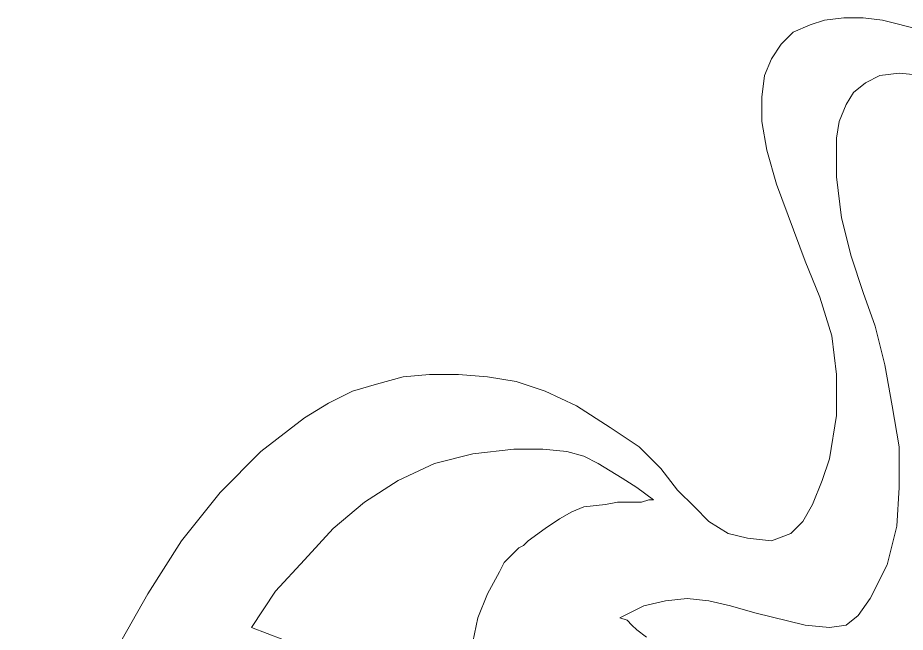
# Model space of a CAD drawing. Header units: centimetres. Extents: x -51 to 51, y -37 to 37.
# Drawn here: x -41.43 to -31.68, y 25.35 to 32.09 of the extents above; entities that cross this region are included whole.
import ezdxf

# ---------------------------------------------------------------- set-up
doc = ezdxf.new("R2010")
doc.units = ezdxf.units.CM
doc.header["$MEASUREMENT"] = 0
doc.layers.add('Layer 1', color=7, linetype='Continuous')

msp = doc.modelspace()

# ---------------------------------------------------------------- linework, layer by layer
at = {"layer": 'Layer 1', "lineweight": 9}
for points, knots in [([(-33.09815, 30.26985), (-33.09815, 30.26985), (-33.2039, 30.63996), (-33.2039, 30.63996), (-33.2039, 30.63996), (-33.2039, 30.63996), (-33.25677, 30.9572), (-33.25677, 30.9572), (-33.25677, 30.9572), (-33.25677, 30.9572), (-33.25677, 31.22156), (-33.25677, 31.22156), (-33.25677, 31.22156), (-33.25677, 31.22156), (-33.23033, 31.45949), (-33.23033, 31.45949), (-33.23033, 31.45949), (-33.23033, 31.45949), (-33.15102, 31.64455), (-33.15102, 31.64455), (-33.15102, 31.64455), (-33.15102, 31.64455), (-33.04528, 31.80317), (-33.04528, 31.80317), (-33.04528, 31.80317), (-33.04528, 31.80317), (-32.9131, 31.93535), (-32.9131, 31.93535), (-32.9131, 31.93535), (-32.9131, 31.93535), (-32.72804, 32.01466), (-32.72804, 32.01466), (-32.72804, 32.01466), (-32.72804, 32.01466), (-32.56942, 32.06753), (-32.56942, 32.06753), (-32.56942, 32.06753), (-32.56942, 32.06753), (-32.35793, 32.09397), (-32.35793, 32.09397), (-32.35793, 32.09397), (-32.35793, 32.09397), (-32.14644, 32.09397), (-32.14644, 32.09397), (-32.14644, 32.09397), (-32.14644, 32.09397), (-31.93495, 32.06753), (-31.93495, 32.06753), (-31.93495, 32.06753), (-31.93495, 32.06753), (-31.51196, 31.96178), (-31.51196, 31.96178), (-31.51196, 31.96178), (-31.51196, 31.96178), (-31.11542, 31.75029), (-31.11542, 31.75029)], [0, 0, 0, 0, 0.0666667, 0.0666667, 0.0666667, 0.0666667, 0.1333333, 0.1333333, 0.1333333, 0.1333333, 0.2, 0.2, 0.2, 0.2, 0.2666667, 0.2666667, 0.2666667, 0.2666667, 0.3333333, 0.3333333, 0.3333333, 0.3333333, 0.4, 0.4, 0.4, 0.4, 0.4666667, 0.4666667, 0.4666667, 0.4666667, 0.5333333, 0.5333333, 0.5333333, 0.5333333, 0.6, 0.6, 0.6, 0.6, 0.6666667, 0.6666667, 0.6666667, 0.6666667, 0.7333333, 0.7333333, 0.7333333, 0.7333333, 0.8, 0.8, 0.8, 0.8, 0.8666667, 0.8666667, 0.8666667, 0.8666667, 1, 1, 1, 1]), ([(-32.14644, 29.08021), (-32.14644, 29.08021), (-32.27862, 29.47675), (-32.27862, 29.47675), (-32.27862, 29.47675), (-32.27862, 29.47675), (-32.38437, 29.89974), (-32.38437, 29.89974), (-32.38437, 29.89974), (-32.38437, 29.89974), (-32.43724, 30.34916), (-32.43724, 30.34916), (-32.43724, 30.34916), (-32.43724, 30.34916), (-32.43724, 30.77214), (-32.43724, 30.77214), (-32.43724, 30.77214), (-32.43724, 30.77214), (-32.4108, 30.9572), (-32.4108, 30.9572), (-32.4108, 30.9572), (-32.4108, 30.9572), (-32.33149, 31.14225), (-32.33149, 31.14225), (-32.33149, 31.14225), (-32.33149, 31.14225), (-32.25218, 31.27444), (-32.25218, 31.27444), (-32.25218, 31.27444), (-32.25218, 31.27444), (-32.12, 31.38018), (-32.12, 31.38018), (-32.12, 31.38018), (-32.12, 31.38018), (-31.96138, 31.45949), (-31.96138, 31.45949), (-31.96138, 31.45949), (-31.96138, 31.45949), (-31.74989, 31.48593), (-31.74989, 31.48593), (-31.74989, 31.48593), (-31.74989, 31.48593), (-31.48553, 31.45949), (-31.48553, 31.45949), (-31.48553, 31.45949), (-31.48553, 31.45949), (-31.19473, 31.40662), (-31.19473, 31.40662)], [0, 0, 0, 0, 0.0769231, 0.0769231, 0.0769231, 0.0769231, 0.1538462, 0.1538462, 0.1538462, 0.1538462, 0.2307692, 0.2307692, 0.2307692, 0.2307692, 0.3076923, 0.3076923, 0.3076923, 0.3076923, 0.3846154, 0.3846154, 0.3846154, 0.3846154, 0.4615385, 0.4615385, 0.4615385, 0.4615385, 0.5384615, 0.5384615, 0.5384615, 0.5384615, 0.6153846, 0.6153846, 0.6153846, 0.6153846, 0.6923077, 0.6923077, 0.6923077, 0.6923077, 0.7692308, 0.7692308, 0.7692308, 0.7692308, 0.8461538, 0.8461538, 0.8461538, 0.8461538, 1, 1, 1, 1]), ([(-32.7016, 26.7538), (-32.7016, 26.7538), (-32.59586, 27.01816), (-32.59586, 27.01816), (-32.59586, 27.01816), (-32.59586, 27.01816), (-32.51655, 27.25609), (-32.51655, 27.25609), (-32.51655, 27.25609), (-32.51655, 27.25609), (-32.43724, 27.73195), (-32.43724, 27.73195), (-32.43724, 27.73195), (-32.43724, 27.73195), (-32.43724, 28.18137), (-32.43724, 28.18137), (-32.43724, 28.18137), (-32.43724, 28.18137), (-32.49011, 28.60435), (-32.49011, 28.60435), (-32.49011, 28.60435), (-32.49011, 28.60435), (-32.6223, 29.02733), (-32.6223, 29.02733), (-32.6223, 29.02733), (-32.6223, 29.02733), (-32.78091, 29.42388), (-32.78091, 29.42388), (-32.78091, 29.42388), (-32.78091, 29.42388), (-33.09815, 30.26985), (-33.09815, 30.26985)], [0, 0, 0, 0, 0.1111111, 0.1111111, 0.1111111, 0.1111111, 0.2222222, 0.2222222, 0.2222222, 0.2222222, 0.3333333, 0.3333333, 0.3333333, 0.3333333, 0.4444444, 0.4444444, 0.4444444, 0.4444444, 0.5555556, 0.5555556, 0.5555556, 0.5555556, 0.6666667, 0.6666667, 0.6666667, 0.6666667, 0.7777778, 0.7777778, 0.7777778, 0.7777778, 1, 1, 1, 1]), ([(-32.06713, 25.72277), (-32.06713, 25.72277), (-31.88207, 26.09289), (-31.88207, 26.09289), (-31.88207, 26.09289), (-31.88207, 26.09289), (-31.77633, 26.51587), (-31.77633, 26.51587), (-31.77633, 26.51587), (-31.77633, 26.51587), (-31.74989, 26.93885), (-31.74989, 26.93885), (-31.74989, 26.93885), (-31.74989, 26.93885), (-31.74989, 27.38827), (-31.74989, 27.38827), (-31.74989, 27.38827), (-31.74989, 27.38827), (-31.8292, 27.83769), (-31.8292, 27.83769), (-31.8292, 27.83769), (-31.8292, 27.83769), (-31.90851, 28.28711), (-31.90851, 28.28711), (-31.90851, 28.28711), (-31.90851, 28.28711), (-32.01426, 28.7101), (-32.01426, 28.7101), (-32.01426, 28.7101), (-32.01426, 28.7101), (-32.14644, 29.08021), (-32.14644, 29.08021)], [0, 0, 0, 0, 0.1111111, 0.1111111, 0.1111111, 0.1111111, 0.2222222, 0.2222222, 0.2222222, 0.2222222, 0.3333333, 0.3333333, 0.3333333, 0.3333333, 0.4444444, 0.4444444, 0.4444444, 0.4444444, 0.5555556, 0.5555556, 0.5555556, 0.5555556, 0.6666667, 0.6666667, 0.6666667, 0.6666667, 0.7777778, 0.7777778, 0.7777778, 0.7777778, 1, 1, 1, 1]), ([(-41.42564, 21.44006), (-41.42564, 21.44006), (-41.34633, 21.99523), (-41.34633, 21.99523), (-41.34633, 21.99523), (-41.34633, 21.99523), (-41.24059, 22.57683), (-41.24059, 22.57683), (-41.24059, 22.57683), (-41.24059, 22.57683), (-41.08197, 23.21131), (-41.08197, 23.21131), (-41.08197, 23.21131), (-41.08197, 23.21131), (-40.87048, 23.87222), (-40.87048, 23.87222), (-40.87048, 23.87222), (-40.87048, 23.87222), (-40.63255, 24.5067), (-40.63255, 24.5067), (-40.63255, 24.5067), (-40.63255, 24.5067), (-40.34175, 25.16761), (-40.34175, 25.16761), (-40.34175, 25.16761), (-40.34175, 25.16761), (-39.99807, 25.77565), (-39.99807, 25.77565), (-39.99807, 25.77565), (-39.99807, 25.77565), (-39.62796, 26.35725), (-39.62796, 26.35725), (-39.62796, 26.35725), (-39.62796, 26.35725), (-39.20498, 26.88598), (-39.20498, 26.88598), (-39.20498, 26.88598), (-39.20498, 26.88598), (-38.75556, 27.3354), (-38.75556, 27.3354), (-38.75556, 27.3354), (-38.75556, 27.3354), (-38.2797, 27.70551), (-38.2797, 27.70551), (-38.2797, 27.70551), (-38.2797, 27.70551), (-38.01534, 27.86413), (-38.01534, 27.86413), (-38.01534, 27.86413), (-38.01534, 27.86413), (-37.75097, 27.99631), (-37.75097, 27.99631), (-37.75097, 27.99631), (-37.75097, 27.99631), (-37.48661, 28.07562), (-37.48661, 28.07562), (-37.48661, 28.07562), (-37.48661, 28.07562), (-37.19581, 28.15493), (-37.19581, 28.15493), (-37.19581, 28.15493), (-37.19581, 28.15493), (-36.90501, 28.18137), (-36.90501, 28.18137), (-36.90501, 28.18137), (-36.90501, 28.18137), (-36.58777, 28.18137), (-36.58777, 28.18137), (-36.58777, 28.18137), (-36.58777, 28.18137), (-36.27053, 28.15493), (-36.27053, 28.15493), (-36.27053, 28.15493), (-36.27053, 28.15493), (-35.95329, 28.10206), (-35.95329, 28.10206), (-35.95329, 28.10206), (-35.95329, 28.10206), (-35.63605, 27.99631), (-35.63605, 27.99631), (-35.63605, 27.99631), (-35.63605, 27.99631), (-35.29238, 27.83769), (-35.29238, 27.83769)], [0, 0, 0, 0, 0.0454545, 0.0454545, 0.0454545, 0.0454545, 0.0909091, 0.0909091, 0.0909091, 0.0909091, 0.1363636, 0.1363636, 0.1363636, 0.1363636, 0.1818182, 0.1818182, 0.1818182, 0.1818182, 0.2272727, 0.2272727, 0.2272727, 0.2272727, 0.2727273, 0.2727273, 0.2727273, 0.2727273, 0.3181818, 0.3181818, 0.3181818, 0.3181818, 0.3636364, 0.3636364, 0.3636364, 0.3636364, 0.4090909, 0.4090909, 0.4090909, 0.4090909, 0.4545455, 0.4545455, 0.4545455, 0.4545455, 0.5, 0.5, 0.5, 0.5, 0.5454545, 0.5454545, 0.5454545, 0.5454545, 0.5909091, 0.5909091, 0.5909091, 0.5909091, 0.6363636, 0.6363636, 0.6363636, 0.6363636, 0.6818182, 0.6818182, 0.6818182, 0.6818182, 0.7272727, 0.7272727, 0.7272727, 0.7272727, 0.7727273, 0.7727273, 0.7727273, 0.7727273, 0.8181818, 0.8181818, 0.8181818, 0.8181818, 0.8636364, 0.8636364, 0.8636364, 0.8636364, 0.9090909, 0.9090909, 0.9090909, 0.9090909, 1, 1, 1, 1]), ([(-35.29238, 27.83769), (-35.29238, 27.83769), (-34.92227, 27.59976), (-34.92227, 27.59976), (-34.92227, 27.59976), (-34.92227, 27.59976), (-34.60503, 27.38827), (-34.60503, 27.38827), (-34.60503, 27.38827), (-34.60503, 27.38827), (-34.3671, 27.15034), (-34.3671, 27.15034), (-34.3671, 27.15034), (-34.3671, 27.15034), (-34.18205, 26.91242), (-34.18205, 26.91242), (-34.18205, 26.91242), (-34.18205, 26.91242), (-33.99699, 26.72736), (-33.99699, 26.72736), (-33.99699, 26.72736), (-33.99699, 26.72736), (-33.83837, 26.56874), (-33.83837, 26.56874), (-33.83837, 26.56874), (-33.83837, 26.56874), (-33.62688, 26.43656), (-33.62688, 26.43656), (-33.62688, 26.43656), (-33.62688, 26.43656), (-33.41539, 26.38369), (-33.41539, 26.38369)], [0, 0, 0, 0, 0.1111111, 0.1111111, 0.1111111, 0.1111111, 0.2222222, 0.2222222, 0.2222222, 0.2222222, 0.3333333, 0.3333333, 0.3333333, 0.3333333, 0.4444444, 0.4444444, 0.4444444, 0.4444444, 0.5555556, 0.5555556, 0.5555556, 0.5555556, 0.6666667, 0.6666667, 0.6666667, 0.6666667, 0.7777778, 0.7777778, 0.7777778, 0.7777778, 1, 1, 1, 1]), ([(-35.97973, 27.36184), (-35.97973, 27.36184), (-36.42915, 27.30896), (-36.42915, 27.30896), (-36.42915, 27.30896), (-36.42915, 27.30896), (-36.85213, 27.20322), (-36.85213, 27.20322), (-36.85213, 27.20322), (-36.85213, 27.20322), (-37.24868, 27.01816), (-37.24868, 27.01816), (-37.24868, 27.01816), (-37.24868, 27.01816), (-37.61879, 26.78023), (-37.61879, 26.78023), (-37.61879, 26.78023), (-37.61879, 26.78023), (-37.96246, 26.48943), (-37.96246, 26.48943), (-37.96246, 26.48943), (-37.96246, 26.48943), (-38.2797, 26.14576), (-38.2797, 26.14576), (-38.2797, 26.14576), (-38.2797, 26.14576), (-38.59694, 25.80208), (-38.59694, 25.80208), (-38.59694, 25.80208), (-38.59694, 25.80208), (-38.8613, 25.40554), (-38.8613, 25.40554)], [0, 0, 0, 0, 0.1111111, 0.1111111, 0.1111111, 0.1111111, 0.2222222, 0.2222222, 0.2222222, 0.2222222, 0.3333333, 0.3333333, 0.3333333, 0.3333333, 0.4444444, 0.4444444, 0.4444444, 0.4444444, 0.5555556, 0.5555556, 0.5555556, 0.5555556, 0.6666667, 0.6666667, 0.6666667, 0.6666667, 0.7777778, 0.7777778, 0.7777778, 0.7777778, 1, 1, 1, 1]), ([(-34.44641, 26.80667), (-34.44641, 26.80667), (-34.63147, 26.93885), (-34.63147, 26.93885), (-34.63147, 26.93885), (-34.63147, 26.93885), (-34.79009, 27.0446), (-34.79009, 27.0446), (-34.79009, 27.0446), (-34.79009, 27.0446), (-35.05445, 27.20322), (-35.05445, 27.20322), (-35.05445, 27.20322), (-35.05445, 27.20322), (-35.21307, 27.28253), (-35.21307, 27.28253), (-35.21307, 27.28253), (-35.21307, 27.28253), (-35.39813, 27.3354), (-35.39813, 27.3354), (-35.39813, 27.3354), (-35.39813, 27.3354), (-35.66249, 27.36184), (-35.66249, 27.36184), (-35.66249, 27.36184), (-35.66249, 27.36184), (-35.97973, 27.36184), (-35.97973, 27.36184)], [0, 0, 0, 0, 0.125, 0.125, 0.125, 0.125, 0.25, 0.25, 0.25, 0.25, 0.375, 0.375, 0.375, 0.375, 0.5, 0.5, 0.5, 0.5, 0.625, 0.625, 0.625, 0.625, 0.75, 0.75, 0.75, 0.75, 1, 1, 1, 1]), ([(-34.68434, 26.78023), (-34.68434, 26.78023), (-34.6579, 26.78023), (-34.6579, 26.78023), (-34.6579, 26.78023), (-34.6579, 26.78023), (-34.57859, 26.78023), (-34.57859, 26.78023), (-34.57859, 26.78023), (-34.57859, 26.78023), (-34.49929, 26.80667), (-34.49929, 26.80667), (-34.49929, 26.80667), (-34.49929, 26.80667), (-34.44641, 26.80667), (-34.44641, 26.80667)], [0, 0, 0, 0, 0.2, 0.2, 0.2, 0.2, 0.4, 0.4, 0.4, 0.4, 0.6, 0.6, 0.6, 0.6, 1, 1, 1, 1]), ([(-35.82111, 26.35725), (-35.82111, 26.35725), (-35.63605, 26.48943), (-35.63605, 26.48943), (-35.63605, 26.48943), (-35.63605, 26.48943), (-35.47744, 26.59518), (-35.47744, 26.59518), (-35.47744, 26.59518), (-35.47744, 26.59518), (-35.34525, 26.67449), (-35.34525, 26.67449), (-35.34525, 26.67449), (-35.34525, 26.67449), (-35.21307, 26.72736), (-35.21307, 26.72736), (-35.21307, 26.72736), (-35.21307, 26.72736), (-34.97514, 26.7538), (-34.97514, 26.7538), (-34.97514, 26.7538), (-34.97514, 26.7538), (-34.84296, 26.78023), (-34.84296, 26.78023), (-34.84296, 26.78023), (-34.84296, 26.78023), (-34.68434, 26.78023), (-34.68434, 26.78023)], [0, 0, 0, 0, 0.125, 0.125, 0.125, 0.125, 0.25, 0.25, 0.25, 0.25, 0.375, 0.375, 0.375, 0.375, 0.5, 0.5, 0.5, 0.5, 0.625, 0.625, 0.625, 0.625, 0.75, 0.75, 0.75, 0.75, 1, 1, 1, 1]), ([(-33.41539, 26.38369), (-33.41539, 26.38369), (-33.15102, 26.35725), (-33.15102, 26.35725), (-33.15102, 26.35725), (-33.15102, 26.35725), (-32.93953, 26.43656), (-32.93953, 26.43656), (-32.93953, 26.43656), (-32.93953, 26.43656), (-32.80735, 26.56874), (-32.80735, 26.56874), (-32.80735, 26.56874), (-32.80735, 26.56874), (-32.7016, 26.7538), (-32.7016, 26.7538)], [0, 0, 0, 0, 0.2, 0.2, 0.2, 0.2, 0.4, 0.4, 0.4, 0.4, 0.6, 0.6, 0.6, 0.6, 1, 1, 1, 1]), ([(-35.92686, 26.27794), (-35.92686, 26.27794), (-35.87398, 26.30438), (-35.87398, 26.30438), (-35.87398, 26.30438), (-35.87398, 26.30438), (-35.82111, 26.35725), (-35.82111, 26.35725)], [0, 0, 0, 0, 0.3333333, 0.3333333, 0.3333333, 0.3333333, 1, 1, 1, 1]), ([(-36.13835, 26.01358), (-36.13835, 26.01358), (-36.08547, 26.11932), (-36.08547, 26.11932), (-36.08547, 26.11932), (-36.08547, 26.11932), (-36.00616, 26.19863), (-36.00616, 26.19863)], [0, 0, 0, 0, 0.3333333, 0.3333333, 0.3333333, 0.3333333, 1, 1, 1, 1]), ([(-36.37628, 25.51128), (-36.37628, 25.51128), (-36.27053, 25.77565), (-36.27053, 25.77565), (-36.27053, 25.77565), (-36.27053, 25.77565), (-36.13835, 26.01358), (-36.13835, 26.01358)], [0, 0, 0, 0, 0.3333333, 0.3333333, 0.3333333, 0.3333333, 1, 1, 1, 1]), ([(-34.81652, 25.51128), (-34.81652, 25.51128), (-34.55216, 25.64346), (-34.55216, 25.64346), (-34.55216, 25.64346), (-34.55216, 25.64346), (-34.31423, 25.69634), (-34.31423, 25.69634), (-34.31423, 25.69634), (-34.31423, 25.69634), (-34.0763, 25.72277), (-34.0763, 25.72277), (-34.0763, 25.72277), (-34.0763, 25.72277), (-33.83837, 25.69634), (-33.83837, 25.69634), (-33.83837, 25.69634), (-33.83837, 25.69634), (-33.60044, 25.64346), (-33.60044, 25.64346), (-33.60044, 25.64346), (-33.60044, 25.64346), (-33.33608, 25.56416), (-33.33608, 25.56416), (-33.33608, 25.56416), (-33.33608, 25.56416), (-32.78091, 25.43197), (-32.78091, 25.43197)], [0, 0, 0, 0, 0.125, 0.125, 0.125, 0.125, 0.25, 0.25, 0.25, 0.25, 0.375, 0.375, 0.375, 0.375, 0.5, 0.5, 0.5, 0.5, 0.625, 0.625, 0.625, 0.625, 0.75, 0.75, 0.75, 0.75, 1, 1, 1, 1]), ([(-32.78091, 25.43197), (-32.78091, 25.43197), (-32.51655, 25.40554), (-32.51655, 25.40554), (-32.51655, 25.40554), (-32.51655, 25.40554), (-32.33149, 25.43197), (-32.33149, 25.43197), (-32.33149, 25.43197), (-32.33149, 25.43197), (-32.19931, 25.53772), (-32.19931, 25.53772), (-32.19931, 25.53772), (-32.19931, 25.53772), (-32.06713, 25.72277), (-32.06713, 25.72277)], [0, 0, 0, 0, 0.2, 0.2, 0.2, 0.2, 0.4, 0.4, 0.4, 0.4, 0.6, 0.6, 0.6, 0.6, 1, 1, 1, 1]), ([(-36.42915, 25.00899), (-36.42915, 25.00899), (-36.42915, 25.24692), (-36.42915, 25.24692), (-36.42915, 25.24692), (-36.42915, 25.24692), (-36.37628, 25.51128), (-36.37628, 25.51128)], [0, 0, 0, 0, 0.3333333, 0.3333333, 0.3333333, 0.3333333, 1, 1, 1, 1]), ([(-34.52572, 25.29979), (-34.52572, 25.29979), (-34.63147, 25.3791), (-34.63147, 25.3791), (-34.63147, 25.3791), (-34.63147, 25.3791), (-34.68434, 25.43197), (-34.68434, 25.43197), (-34.68434, 25.43197), (-34.68434, 25.43197), (-34.73721, 25.48485), (-34.73721, 25.48485), (-34.73721, 25.48485), (-34.73721, 25.48485), (-34.81652, 25.51128), (-34.81652, 25.51128)], [0, 0, 0, 0, 0.2, 0.2, 0.2, 0.2, 0.4, 0.4, 0.4, 0.4, 0.6, 0.6, 0.6, 0.6, 1, 1, 1, 1]), ([(-38.8613, 25.40554), (-38.8613, 25.40554), (-38.51763, 25.27335), (-38.51763, 25.27335), (-38.51763, 25.27335), (-38.51763, 25.27335), (-38.14752, 25.11474), (-38.14752, 25.11474), (-38.14752, 25.11474), (-38.14752, 25.11474), (-37.77741, 25.03543), (-37.77741, 25.03543), (-37.77741, 25.03543), (-37.77741, 25.03543), (-37.59235, 25.00899), (-37.59235, 25.00899), (-37.59235, 25.00899), (-37.59235, 25.00899), (-37.43373, 25.03543), (-37.43373, 25.03543)], [0, 0, 0, 0, 0.1666667, 0.1666667, 0.1666667, 0.1666667, 0.3333333, 0.3333333, 0.3333333, 0.3333333, 0.5, 0.5, 0.5, 0.5, 0.6666667, 0.6666667, 0.6666667, 0.6666667, 1, 1, 1, 1])]:
    msp.add_open_spline(points, degree=3, knots=knots, dxfattribs=at)
msp.add_open_spline([(-36.00616, 26.19863), (-36.00616, 26.19863), (-35.92686, 26.27794), (-35.92686, 26.27794)], degree=3, dxfattribs=at)

doc.saveas('drawing.dxf')
